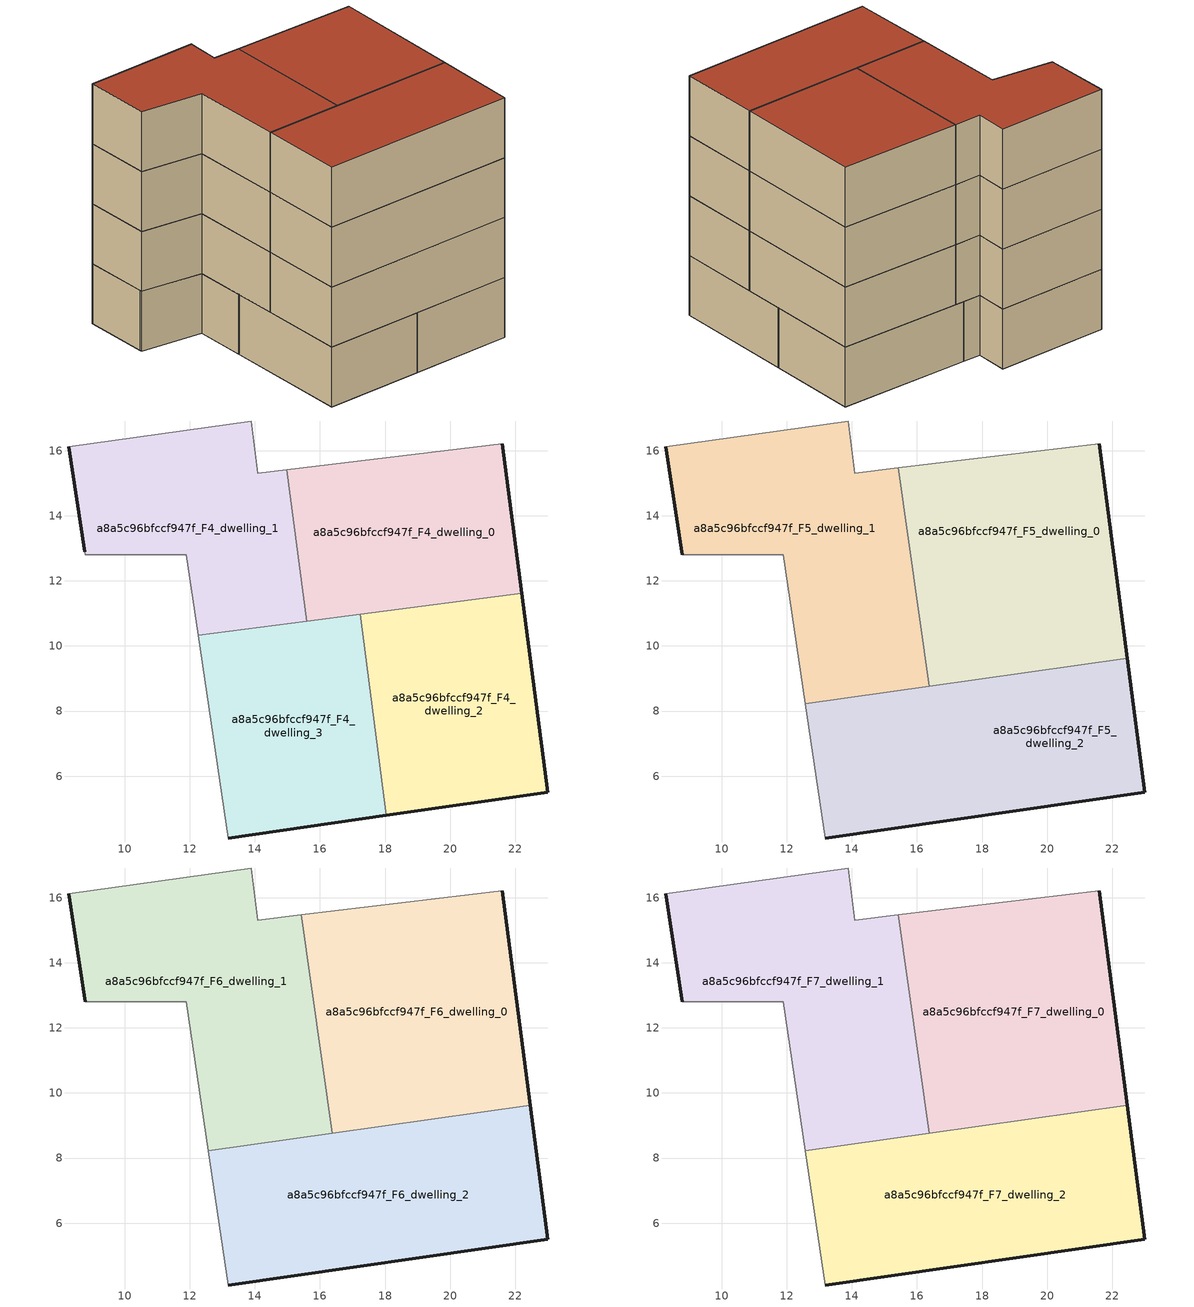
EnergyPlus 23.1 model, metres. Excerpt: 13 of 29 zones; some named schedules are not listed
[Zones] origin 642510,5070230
a8a5c96bfccf947f_F4_dwelling_0
 floor to a8a5c96bfccf947f_F3_dwelling_0 (EU_floor_Construction): 22.2,11.62 21.6,16.21 14.99,15.42 15.59,10.76 z12
 wall outside (EU_wall_Construction): 21.6,16.21 22.2,11.62 z12:15
 wall to a8a5c96bfccf947f_F4_dwelling_1 (EU_wall_Construction): 15.59,10.76 14.99,15.42 z12:15
 wall adiabatic (EU_wall_Construction): 14.99,15.42 21.6,16.21 z12:15
 wall to a8a5c96bfccf947f_F4_dwelling_2 (EU_wall_Construction): 22.2,11.62 17.23,10.97 z12:15
 wall to a8a5c96bfccf947f_F4_dwelling_3 (EU_wall_Construction): 17.23,10.97 15.59,10.76 z12:15
a8a5c96bfccf947f_F4_dwelling_1
 floor to a8a5c96bfccf947f_F3_dwelling_1 (EU_floor_Construction): 15.59,10.76 14.99,15.42 14.09,15.31 13.89,16.91 8.29,16.11 8.77,12.9 8.79,12.81 11.89,12.81 12.26,10.33 z12
 wall outside (EU_wall_Construction): 8.77,12.9 8.29,16.11 z12:15
 wall adiabatic (EU_wall_Construction): 8.29,16.11 13.89,16.91 14.09,15.31 14.99,15.42 / 12.26,10.33 11.89,12.81 8.79,12.81 8.77,12.9 z12:15
 wall to a8a5c96bfccf947f_F4_dwelling_3 (EU_wall_Construction): 15.59,10.76 12.26,10.33 z12:15
a8a5c96bfccf947f_F4_dwelling_2
 floor to a8a5c96bfccf947f_F3_dwelling_2 (EU_floor_Construction): 22.99,5.5 22.2,11.62 17.23,10.97 18.04,4.79 z12
 wall outside (EU_wall_Construction): 22.2,11.62 22.99,5.5 18.04,4.79 z12:15
 wall to a8a5c96bfccf947f_F4_dwelling_3 (EU_wall_Construction): 18.04,4.79 17.23,10.97 z12:15
a8a5c96bfccf947f_F4_dwelling_3
 floor to a8a5c96bfccf947f_F3_dwelling_3 (EU_floor_Construction): 18.04,4.79 17.23,10.97 12.26,10.33 13.19,4.1 z12
 wall outside (EU_wall_Construction): 18.04,4.79 13.19,4.1 z12:15
 wall adiabatic (EU_wall_Construction): 13.19,4.1 12.26,10.33 z12:15
a8a5c96bfccf947f_F5_dwelling_0
 floor to a8a5c96bfccf947f_F4_dwelling_0 (EU_floor_Construction): 22.2,11.62 21.6,16.21 15.43,15.47 16.09,10.82 z15
 floor to a8a5c96bfccf947f_F4_dwelling_2 (EU_floor_Construction): 22.46,9.63 22.2,11.62 17.23,10.97 17.5,8.92 z15
 floor to a8a5c96bfccf947f_F4_dwelling_3 (EU_floor_Construction): 17.5,8.92 17.23,10.97 16.09,10.82 16.38,8.76 z15
 wall outside (EU_wall_Construction): 21.6,16.21 22.46,9.63 z15:18
 wall to a8a5c96bfccf947f_F5_dwelling_1 (EU_wall_Construction): 16.38,8.76 15.43,15.47 z15:18
 wall adiabatic (EU_wall_Construction): 15.43,15.47 21.6,16.21 z15:18
 wall to a8a5c96bfccf947f_F5_dwelling_2 (EU_wall_Construction): 22.46,9.63 16.38,8.76 z15:18
a8a5c96bfccf947f_F5_dwelling_1
 floor to a8a5c96bfccf947f_F4_dwelling_1 (EU_floor_Construction): 15.59,10.76 14.99,15.42 14.09,15.31 13.89,16.91 8.29,16.11 8.79,12.81 11.89,12.81 12.26,10.33 z15
 floor to a8a5c96bfccf947f_F4_dwelling_0 (EU_floor_Construction): 16.09,10.82 15.43,15.47 14.99,15.42 15.59,10.76 z15
 floor to a8a5c96bfccf947f_F4_dwelling_3 (EU_floor_Construction): 16.38,8.76 16.09,10.82 12.26,10.33 12.57,8.22 z15
 wall outside (EU_wall_Construction): 8.79,12.81 8.29,16.11 z15:18
 wall adiabatic (EU_wall_Construction): 8.29,16.11 13.89,16.91 14.09,15.31 15.43,15.47 / 12.57,8.22 11.89,12.81 8.79,12.81 z15:18
 wall to a8a5c96bfccf947f_F5_dwelling_2 (EU_wall_Construction): 16.38,8.76 12.57,8.22 z15:18
a8a5c96bfccf947f_F5_dwelling_2
 floor to a8a5c96bfccf947f_F4_dwelling_2 (EU_floor_Construction): 22.99,5.5 22.46,9.63 17.5,8.92 18.04,4.79 z15
 floor to a8a5c96bfccf947f_F4_dwelling_3 (EU_floor_Construction): 18.04,4.79 17.5,8.92 12.57,8.22 13.19,4.1 z15
 wall outside (EU_wall_Construction): 22.46,9.63 22.99,5.5 13.19,4.1 z15:18
 wall adiabatic (EU_wall_Construction): 13.19,4.1 12.57,8.22 z15:18
a8a5c96bfccf947f_F6_dwelling_0
 floor to a8a5c96bfccf947f_F5_dwelling_0 (EU_floor_Construction): 22.46,9.63 21.6,16.21 15.43,15.47 16.38,8.76 z18
 wall outside (EU_wall_Construction): 21.6,16.21 22.46,9.63 z18:21
 wall to a8a5c96bfccf947f_F6_dwelling_1 (EU_wall_Construction): 16.38,8.76 15.43,15.47 z18:21
 wall adiabatic (EU_wall_Construction): 15.43,15.47 21.6,16.21 z18:21
 wall to a8a5c96bfccf947f_F6_dwelling_2 (EU_wall_Construction): 22.46,9.63 16.38,8.76 z18:21
a8a5c96bfccf947f_F6_dwelling_1
 floor to a8a5c96bfccf947f_F5_dwelling_1 (EU_floor_Construction): 16.38,8.76 15.43,15.47 14.09,15.31 13.89,16.91 8.29,16.11 8.79,12.81 11.89,12.81 12.57,8.22 z18
 wall outside (EU_wall_Construction): 8.79,12.81 8.29,16.11 z18:21
 wall adiabatic (EU_wall_Construction): 8.29,16.11 13.89,16.91 14.09,15.31 15.43,15.47 / 12.57,8.22 11.89,12.81 8.79,12.81 z18:21
 wall to a8a5c96bfccf947f_F6_dwelling_2 (EU_wall_Construction): 16.38,8.76 12.57,8.22 z18:21
a8a5c96bfccf947f_F6_dwelling_2
 floor to a8a5c96bfccf947f_F5_dwelling_2 (EU_floor_Construction): 22.99,5.5 22.46,9.63 12.57,8.22 13.19,4.1 z18
 wall outside (EU_wall_Construction): 22.46,9.63 22.99,5.5 13.19,4.1 z18:21
 wall adiabatic (EU_wall_Construction): 13.19,4.1 12.57,8.22 z18:21
a8a5c96bfccf947f_F7_dwelling_0
 floor to a8a5c96bfccf947f_F6_dwelling_0 (EU_floor_Construction): 22.46,9.63 21.6,16.21 15.43,15.47 16.38,8.76 z21
 wall outside (EU_wall_Construction): 21.6,16.21 22.46,9.63 z21:24
 wall to a8a5c96bfccf947f_F7_dwelling_1 (EU_wall_Construction): 16.38,8.76 15.43,15.47 z21:24
 wall adiabatic (EU_wall_Construction): 15.43,15.47 21.6,16.21 z21:24
 wall to a8a5c96bfccf947f_F7_dwelling_2 (EU_wall_Construction): 22.46,9.63 16.38,8.76 z21:24
 roof outside (EU_roof_Construction): 21.6,16.21 22.46,9.63 16.38,8.76 15.43,15.47 z24
a8a5c96bfccf947f_F7_dwelling_1
 floor to a8a5c96bfccf947f_F6_dwelling_1 (EU_floor_Construction): 16.38,8.76 15.43,15.47 14.09,15.31 13.89,16.91 8.29,16.11 8.79,12.81 11.89,12.81 12.57,8.22 z21
 wall outside (EU_wall_Construction): 8.79,12.81 8.29,16.11 z21:24
 wall adiabatic (EU_wall_Construction): 8.29,16.11 13.89,16.91 14.09,15.31 15.43,15.47 / 12.57,8.22 11.89,12.81 8.79,12.81 z21:24
 wall to a8a5c96bfccf947f_F7_dwelling_2 (EU_wall_Construction): 16.38,8.76 12.57,8.22 z21:24
 roof outside (EU_roof_Construction): 15.43,15.47 16.38,8.76 12.57,8.22 11.89,12.81 8.79,12.81 8.29,16.11 13.89,16.91 14.09,15.31 z24
a8a5c96bfccf947f_F7_dwelling_2
 floor to a8a5c96bfccf947f_F6_dwelling_2 (EU_floor_Construction): 22.99,5.5 22.46,9.63 12.57,8.22 13.19,4.1 z21
 wall outside (EU_wall_Construction): 22.46,9.63 22.99,5.5 13.19,4.1 z21:24
 wall adiabatic (EU_wall_Construction): 13.19,4.1 12.57,8.22 z21:24
 roof outside (EU_roof_Construction): 22.46,9.63 22.99,5.5 13.19,4.1 12.57,8.22 z24
[Building]
EU S2 Campaign: North Axis=0; Terrain=City; Solar Distribution=FullExterior
[Site:Location]
Lyon-Bron: Latitude=45.75; Longitude=5; Time Zone=1; Elevation=198
[SizingPeriod:WeatherFileDays]
AnnualSizingPeriod: Begin Month=1; Begin Day of Month=1; End Month=12; End Day of Month=31; Day of Week for Start Day=Monday; Use Weather File Daylight Saving Period=No; Use Weather File Rain and Snow Indicators=No
[MATERIAL]
EU_InternalMass_Material: Roughness=MediumRough; Thickness=0.1; Conductivity=1; Density=1800; Specific Heat=900; Thermal Absorptance=0.9; Solar Absorptance=0.7; Visible Absorptance=0.7
[MATERIAL:NOMASS] Roughness=MediumRough; Thermal Absorptance=0.9; Solar Absorptance=0.7; Visible Absorptance=0.7
Name | Thermal Resistance
EU_wall_NoMass | 0.776494
EU_roof_NoMass | 0.486893
EU_floor_NoMass | 0.421597
[CONSTRUCTION]
EU_wall_Construction: EU_wall_NoMass
EU_roof_Construction: EU_roof_NoMass
EU_floor_Construction: EU_floor_NoMass
EU_InternalMass_Construction: EU_InternalMass_Material
[ZONE] Type=1; Multiplier=1; Ceiling Height=autocalculate; Floor Area=autocalculate; Part of Total Floor Area=Yes
Name | Volume
a8a5c96bfccf947f_F4_dwelling_0; a8a5c96bfccf947f_F4_dwelling_3 | 93.1355
a8a5c96bfccf947f_F5_dwelling_0; a8a5c96bfccf947f_F6_dwelling_0; a8a5c96bfccf947f_F7_dwelling_0 | 124.185
a8a5c96bfccf947f_F4_dwelling_1 | 93.1392
a8a5c96bfccf947f_F5_dwelling_1; a8a5c96bfccf947f_F6_dwelling_1; a8a5c96bfccf947f_F7_dwelling_1 | 124.177
a8a5c96bfccf947f_F4_dwelling_2 | 93.1296
a8a5c96bfccf947f_F5_dwelling_2; a8a5c96bfccf947f_F6_dwelling_2; a8a5c96bfccf947f_F7_dwelling_2 | 124.198
[INTERNALMASS] Construction=EU_InternalMass_Construction
Name | Zone or ZoneList | Surface Area
a8a5c96bfccf947f_F4_dwelling_0_EU_InternalMass | a8a5c96bfccf947f_F4_dwelling_0 | 31.0463
a8a5c96bfccf947f_F4_dwelling_1_EU_InternalMass | a8a5c96bfccf947f_F4_dwelling_1 | 31.0462
a8a5c96bfccf947f_F4_dwelling_2_EU_InternalMass | a8a5c96bfccf947f_F4_dwelling_2 | 31.0437
a8a5c96bfccf947f_F4_dwelling_3_EU_InternalMass | a8a5c96bfccf947f_F4_dwelling_3 | 31.0456
a8a5c96bfccf947f_F5_dwelling_0_EU_InternalMass | a8a5c96bfccf947f_F5_dwelling_0 | 41.3942
a8a5c96bfccf947f_F5_dwelling_1_EU_InternalMass | a8a5c96bfccf947f_F5_dwelling_1 | 41.3921
a8a5c96bfccf947f_F5_dwelling_2_EU_InternalMass | a8a5c96bfccf947f_F5_dwelling_2 | 41.3991
a8a5c96bfccf947f_F6_dwelling_0_EU_InternalMass | a8a5c96bfccf947f_F6_dwelling_0 | 41.3942
a8a5c96bfccf947f_F6_dwelling_1_EU_InternalMass | a8a5c96bfccf947f_F6_dwelling_1 | 41.3921
a8a5c96bfccf947f_F6_dwelling_2_EU_InternalMass | a8a5c96bfccf947f_F6_dwelling_2 | 41.3991
a8a5c96bfccf947f_F7_dwelling_0_EU_InternalMass | a8a5c96bfccf947f_F7_dwelling_0 | 41.3942
a8a5c96bfccf947f_F7_dwelling_1_EU_InternalMass | a8a5c96bfccf947f_F7_dwelling_1 | 41.3921
a8a5c96bfccf947f_F7_dwelling_2_EU_InternalMass | a8a5c96bfccf947f_F7_dwelling_2 | 41.3991
[OTHEREQUIPMENT] Fuel Type=Electricity; Design Level Calculation Method=Watts/Area; Power per Zone Floor Area=1; Fraction Latent=0; Fraction Radiant=0; Fraction Lost=0; Carbon Dioxide Generation Rate=0; EndUse Subcategory=EU_Step8_InternalGains
Name | Zone or ZoneList or Space or SpaceList | Schedule
EU_Step8_InternalGain_a8a5c96bfccf947f_F4_dwelling_0_f000 | a8a5c96bfccf947f_F4_dwelling_0 | EU_Step8_GainSchedule_a8a5c96bfccf947f_F4_dwelling_0_f000
EU_Step8_InternalGain_a8a5c96bfccf947f_F4_dwelling_1_f000 | a8a5c96bfccf947f_F4_dwelling_1 | EU_Step8_GainSchedule_a8a5c96bfccf947f_F4_dwelling_1_f000
EU_Step8_InternalGain_a8a5c96bfccf947f_F4_dwelling_2_f000 | a8a5c96bfccf947f_F4_dwelling_2 | EU_Step8_GainSchedule_a8a5c96bfccf947f_F4_dwelling_2_f000
EU_Step8_InternalGain_a8a5c96bfccf947f_F4_dwelling_3_f000 | a8a5c96bfccf947f_F4_dwelling_3 | EU_Step8_GainSchedule_a8a5c96bfccf947f_F4_dwelling_3_f000
EU_Step8_InternalGain_a8a5c96bfccf947f_F5_dwelling_0_f000 | a8a5c96bfccf947f_F5_dwelling_0 | EU_Step8_GainSchedule_a8a5c96bfccf947f_F5_dwelling_0_f000
EU_Step8_InternalGain_a8a5c96bfccf947f_F5_dwelling_1_f000 | a8a5c96bfccf947f_F5_dwelling_1 | EU_Step8_GainSchedule_a8a5c96bfccf947f_F5_dwelling_1_f000
EU_Step8_InternalGain_a8a5c96bfccf947f_F5_dwelling_2_f000 | a8a5c96bfccf947f_F5_dwelling_2 | EU_Step8_GainSchedule_a8a5c96bfccf947f_F5_dwelling_2_f000
EU_Step8_InternalGain_a8a5c96bfccf947f_F6_dwelling_0_f000 | a8a5c96bfccf947f_F6_dwelling_0 | EU_Step8_GainSchedule_a8a5c96bfccf947f_F6_dwelling_0_f000
EU_Step8_InternalGain_a8a5c96bfccf947f_F6_dwelling_1_f000 | a8a5c96bfccf947f_F6_dwelling_1 | EU_Step8_GainSchedule_a8a5c96bfccf947f_F6_dwelling_1_f000
EU_Step8_InternalGain_a8a5c96bfccf947f_F6_dwelling_2_f000 | a8a5c96bfccf947f_F6_dwelling_2 | EU_Step8_GainSchedule_a8a5c96bfccf947f_F6_dwelling_2_f000
EU_Step8_InternalGain_a8a5c96bfccf947f_F7_dwelling_0_f000 | a8a5c96bfccf947f_F7_dwelling_0 | EU_Step8_GainSchedule_a8a5c96bfccf947f_F7_dwelling_0_f000
EU_Step8_InternalGain_a8a5c96bfccf947f_F7_dwelling_1_f000 | a8a5c96bfccf947f_F7_dwelling_1 | EU_Step8_GainSchedule_a8a5c96bfccf947f_F7_dwelling_1_f000
EU_Step8_InternalGain_a8a5c96bfccf947f_F7_dwelling_2_f000 | a8a5c96bfccf947f_F7_dwelling_2 | EU_Step8_GainSchedule_a8a5c96bfccf947f_F7_dwelling_2_f000
[ZONEVENTILATION:DESIGNFLOWRATE] Schedule=EU_AlwaysOn; Design Flow Rate Calculation Method=AirChanges/Hour; Air Changes per Hour=0.693814; Ventilation Type=Natural; Fan Pressure Rise=0; Fan Total Efficiency=1; Constant Term Coefficient=1; Temperature Term Coefficient=0; Velocity Term Coefficient=0; Velocity Squared Term Coefficient=0; Minimum Indoor Temperature=-100; Maximum Indoor Temperature=100; Delta Temperature=-100; Minimum Outdoor Temperature=-100; Maximum Outdoor Temperature=100; Maximum Wind Speed=40
Name | Zone or ZoneList or Space or SpaceList
EU_ConstantAir_a8a5c96bfccf947f_F4_dwelling_0 | a8a5c96bfccf947f_F4_dwelling_0
EU_ConstantAir_a8a5c96bfccf947f_F4_dwelling_1 | a8a5c96bfccf947f_F4_dwelling_1
EU_ConstantAir_a8a5c96bfccf947f_F4_dwelling_2 | a8a5c96bfccf947f_F4_dwelling_2
EU_ConstantAir_a8a5c96bfccf947f_F4_dwelling_3 | a8a5c96bfccf947f_F4_dwelling_3
EU_ConstantAir_a8a5c96bfccf947f_F5_dwelling_0 | a8a5c96bfccf947f_F5_dwelling_0
EU_ConstantAir_a8a5c96bfccf947f_F5_dwelling_1 | a8a5c96bfccf947f_F5_dwelling_1
EU_ConstantAir_a8a5c96bfccf947f_F5_dwelling_2 | a8a5c96bfccf947f_F5_dwelling_2
EU_ConstantAir_a8a5c96bfccf947f_F6_dwelling_0 | a8a5c96bfccf947f_F6_dwelling_0
EU_ConstantAir_a8a5c96bfccf947f_F6_dwelling_1 | a8a5c96bfccf947f_F6_dwelling_1
EU_ConstantAir_a8a5c96bfccf947f_F6_dwelling_2 | a8a5c96bfccf947f_F6_dwelling_2
EU_ConstantAir_a8a5c96bfccf947f_F7_dwelling_0 | a8a5c96bfccf947f_F7_dwelling_0
EU_ConstantAir_a8a5c96bfccf947f_F7_dwelling_1 | a8a5c96bfccf947f_F7_dwelling_1
EU_ConstantAir_a8a5c96bfccf947f_F7_dwelling_2 | a8a5c96bfccf947f_F7_dwelling_2
[HVACTEMPLATE:ZONE:IDEALLOADSAIRSYSTEM] System Availability Schedule=EU_AlwaysOn; Maximum Heating Supply Air Temperature=50; Minimum Cooling Supply Air Temperature=13; Maximum Heating Supply Air Humidity Ratio=0.0156; Minimum Cooling Supply Air Humidity Ratio=0.0077; Heating Limit=NoLimit; Cooling Limit=NoLimit; Heating Availability Schedule=EU_AlwaysOn; Cooling Availability Schedule=EU_CoolingOff; Dehumidification Control Type=ConstantSensibleHeatRatio; Cooling Sensible Heat Ratio=0.7; Dehumidification Setpoint=60; Humidification Control Type=None; Humidification Setpoint=30; Outdoor Air Method=None; Outdoor Air Flow Rate per Person=0.00944; Outdoor Air Flow Rate per Zone Floor Area=0; Outdoor Air Flow Rate per Zone=0; Demand Controlled Ventilation Type=None; Outdoor Air Economizer Type=NoEconomizer; Heat Recovery Type=None; Sensible Heat Recovery Effectiveness=0.7; Latent Heat Recovery Effectiveness=0.65
Name | Template Thermostat
a8a5c96bfccf947f_F4_dwelling_0 | EU_HeatOnly_a8a5c96bfccf947f_F4_dwelling_0
a8a5c96bfccf947f_F4_dwelling_1 | EU_HeatOnly_a8a5c96bfccf947f_F4_dwelling_1
a8a5c96bfccf947f_F4_dwelling_2 | EU_HeatOnly_a8a5c96bfccf947f_F4_dwelling_2
a8a5c96bfccf947f_F4_dwelling_3 | EU_HeatOnly_a8a5c96bfccf947f_F4_dwelling_3
a8a5c96bfccf947f_F5_dwelling_0 | EU_HeatOnly_a8a5c96bfccf947f_F5_dwelling_0
a8a5c96bfccf947f_F5_dwelling_1 | EU_HeatOnly_a8a5c96bfccf947f_F5_dwelling_1
a8a5c96bfccf947f_F5_dwelling_2 | EU_HeatOnly_a8a5c96bfccf947f_F5_dwelling_2
a8a5c96bfccf947f_F6_dwelling_0 | EU_HeatOnly_a8a5c96bfccf947f_F6_dwelling_0
a8a5c96bfccf947f_F6_dwelling_1 | EU_HeatOnly_a8a5c96bfccf947f_F6_dwelling_1
a8a5c96bfccf947f_F6_dwelling_2 | EU_HeatOnly_a8a5c96bfccf947f_F6_dwelling_2
a8a5c96bfccf947f_F7_dwelling_0 | EU_HeatOnly_a8a5c96bfccf947f_F7_dwelling_0
a8a5c96bfccf947f_F7_dwelling_1 | EU_HeatOnly_a8a5c96bfccf947f_F7_dwelling_1
a8a5c96bfccf947f_F7_dwelling_2 | EU_HeatOnly_a8a5c96bfccf947f_F7_dwelling_2
[SIZING:ZONE] Zone Cooling Design Supply Air Temperature Input Method=SupplyAirTemperature; Zone Cooling Design Supply Air Temperature=13; Zone Heating Design Supply Air Temperature Input Method=SupplyAirTemperature; Zone Heating Design Supply Air Temperature=50; Zone Cooling Design Supply Air Humidity Ratio=0.008; Zone Heating Design Supply Air Humidity Ratio=0.008; Cooling Design Air Flow Method=DesignDay; Cooling Design Air Flow Rate=0; Cooling Minimum Air Flow per Zone Floor Area=0.000762; Cooling Minimum Air Flow=0; Cooling Minimum Air Flow Fraction=0.2; Heating Design Air Flow Method=DesignDay; Heating Design Air Flow Rate=0; Heating Maximum Air Flow per Zone Floor Area=0.002032; Heating Maximum Air Flow=0.141576; Heating Maximum Air Flow Fraction=0.3; Account for Dedicated Outdoor Air System=No; Dedicated Outdoor Air System Control Strategy=NeutralSupplyAir; Dedicated Outdoor Air Low Setpoint Temperature for Design=autosize; Dedicated Outdoor Air High Setpoint Temperature for Design=autosize; Zone Load Sizing Method=Sensible Load Only No Latent Load; Zone Latent Cooling Design Supply Air Humidity Ratio Input Method=HumidityRatioDifference; Zone Cooling Design Supply Air Humidity Ratio Difference=0.005; Zone Latent Heating Design Supply Air Humidity Ratio Input Method=HumidityRatioDifference; Zone Humidification Design Supply Air Humidity Ratio Difference=0.005
a8a5c96bfccf947f_F4_dwelling_0; a8a5c96bfccf947f_F4_dwelling_1; a8a5c96bfccf947f_F4_dwelling_2; a8a5c96bfccf947f_F4_dwelling_3; a8a5c96bfccf947f_F5_dwelling_0; a8a5c96bfccf947f_F5_dwelling_1; a8a5c96bfccf947f_F5_dwelling_2; a8a5c96bfccf947f_F6_dwelling_0; a8a5c96bfccf947f_F6_dwelling_1; a8a5c96bfccf947f_F6_dwelling_2; a8a5c96bfccf947f_F7_dwelling_0; a8a5c96bfccf947f_F7_dwelling_1; a8a5c96bfccf947f_F7_dwelling_2
[SCHEDULE:FILE] Column Number=1; Rows to Skip at Top=0; Number of Hours of Data=8760; Column Separator=Comma; Interpolate to Timestep=No; Minutes per Item=60; Adjust Schedule for Daylight Savings=Yes
Name | File
EU_Step8_GainSchedule_a8a5c96bfccf947f_F4_dwelling_0_f000 | ../../schedules/a8a5c96bfccf947f/a8a5c96bfccf947f_F4_dwelling_0_f000_gain.csv
EU_Step8_GainSchedule_a8a5c96bfccf947f_F4_dwelling_1_f000 | ../../schedules/a8a5c96bfccf947f/a8a5c96bfccf947f_F4_dwelling_1_f000_gain.csv
EU_Step8_GainSchedule_a8a5c96bfccf947f_F4_dwelling_2_f000 | ../../schedules/a8a5c96bfccf947f/a8a5c96bfccf947f_F4_dwelling_2_f000_gain.csv
EU_Step8_GainSchedule_a8a5c96bfccf947f_F4_dwelling_3_f000 | ../../schedules/a8a5c96bfccf947f/a8a5c96bfccf947f_F4_dwelling_3_f000_gain.csv
EU_Step8_GainSchedule_a8a5c96bfccf947f_F5_dwelling_0_f000 | ../../schedules/a8a5c96bfccf947f/a8a5c96bfccf947f_F5_dwelling_0_f000_gain.csv
EU_Step8_GainSchedule_a8a5c96bfccf947f_F5_dwelling_1_f000 | ../../schedules/a8a5c96bfccf947f/a8a5c96bfccf947f_F5_dwelling_1_f000_gain.csv
